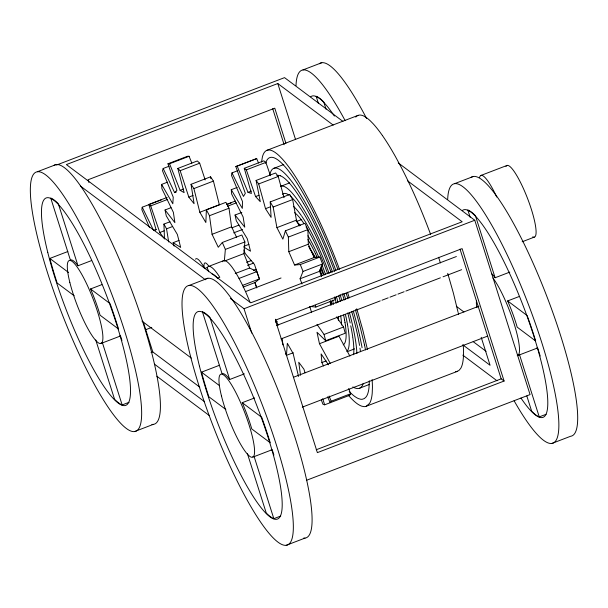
<?xml version="1.0" encoding="UTF-8"?>
<svg xmlns="http://www.w3.org/2000/svg" width="608" height="608" viewBox="0 0 608 608"><rect width="100%" height="100%" fill="white"/><g stroke="black" fill="none" stroke-linecap="round" stroke-linejoin="round"><path stroke-width="0.91" d="M338.398 320.72L338.42 319.861A58.771 11.316 69 0 0 338.413 318.63L338.398 317.984A59.067 11.377 69 0 0 338.306 316.38M236.626 237.356L231.58 226.822L229.011 208.225L225.902 202.335L206.386 209.821L205.854 222.536L199.812 212.253L193.906 188.579L191.041 184.308L210.566 176.822L213.431 181.093L219.336 204.767L199.812 212.253M293.276 352.731L286.482 355.338L287.326 343.3L293.155 353.522L298.513 376.451M222.323 242.486L225.355 249.409L224.344 261.106L243.869 253.62L244.88 241.923L241.84 235L222.323 242.486L218.272 247.266L212.055 234.3L209.486 215.711L206.386 209.821M261.539 162.07L262.428 156.818A133.266 25.665 69 0 1 262.671 155.967L263.234 154.44A132.894 25.597 69 0 1 265.947 150.845L266.426 150.556A132.362 25.49 69 0 1 270.362 150.161L271.008 150.328A131.716 25.369 69 0 1 273.06 151.179L274.52 152.03A132.217 25.468 69 0 1 275.28 152.54L276.845 153.725A131.412 25.308 69 0 1 279.323 155.906L281.937 158.574A130.621 25.156 69 0 1 282.842 159.57L283.754 160.611A130.766 25.186 69 0 1 290.51 169.328L291.521 170.764A130.203 25.08 69 0 1 298.84 182.081L299.919 183.867A129.086 24.86 69 0 1 300.998 185.691L303.172 189.453A129.945 25.027 69 0 1 304.266 191.391L309.791 201.605A129.192 24.882 69 0 1 312.01 205.914L314.23 210.338A129.192 24.882 69 0 1 315.339 212.587L318.66 219.503A128.638 24.776 69 0 1 326.283 236.375L327.355 238.853A128.083 24.67 69 0 1 334.605 256.515L335.608 259.076A127.566 24.571 69 0 1 339.5 269.314M353.651 354.768L353.674 354.487A97.12 18.704 69 0 0 353.833 348.779L353.666 345.435A98.245 18.924 69 0 0 353.575 344.25L353.339 341.78A97.987 18.871 69 0 0 352.853 337.828L352.822 337.6M161.348 199.88L142.219 207.214L141.831 209.608L149.576 227.643M237.933 170.612L231.99 172.892L231.488 175.416L242.463 201.468L242.349 208.384L231.26 189.704L237.204 187.424M269.648 175.302L269.891 174.23A114.038 21.964 69 0 1 270.089 173.485L270.818 171.524A113.666 21.888 69 0 1 272.802 168.895L273.205 168.629A113.08 21.782 69 0 1 276.511 168.12L277.05 168.241A112.252 21.622 69 0 1 287.82 176.662L288.61 177.582A111.492 21.47 69 0 1 294.409 185.166L295.275 186.413A110.983 21.371 69 0 1 297.031 189.02L298.809 191.778A111.15 21.409 69 0 1 299.714 193.215L303.369 199.295A110.458 21.272 69 0 1 308.986 209.38L309.928 211.158A109.858 21.158 69 0 1 311.813 214.806L313.705 218.546A109.858 21.158 69 0 1 314.655 220.453L318.417 228.296A109.356 21.06 69 0 1 323.973 240.601L324.885 242.698A108.847 20.961 69 0 1 327.575 249.067L335.912 270.355M265.62 163.294L265.78 162.777A125.18 24.107 69 0 1 266.038 162.04L266.623 160.725A124.959 24.069 69 0 1 269.359 157.799L269.83 157.594A124.442 23.97 69 0 1 273.714 157.677L274.345 157.905A123.956 23.872 69 0 1 276.336 158.901L277.757 159.828A124.123 23.91 69 0 1 278.487 160.375L280.007 161.614A123.652 23.811 69 0 1 282.386 163.856L284.901 166.554A122.527 23.598 69 0 1 285.768 167.55L286.642 168.591A122.869 23.666 69 0 1 293.094 177.186L294.052 178.592A122.314 23.56 69 0 1 300.998 189.582L302.016 191.315A121.456 23.393 69 0 1 303.042 193.07L305.094 196.696A122.064 23.507 69 0 1 306.136 198.565L311.334 208.362A121.456 23.393 69 0 1 313.409 212.458M321.503 276.511L319.595 271.29L322.574 263.963L319.823 257.078L314.093 257.526L308.317 244.218L307.891 229.604L304.927 223.326L285.403 230.812L282.864 239.149L276.921 227.628L273.136 207.032L270.218 201.917L289.742 194.438L292.661 199.546L296.438 220.142L299.41 225.902M169.123 166.212L163.18 168.492L162.488 170.749L173.234 197.167L172.816 203.786L161.622 184.422L167.565 182.142M301.978 283.989L300.071 278.776L303.05 271.442L300.299 264.564L294.568 265.012L288.792 251.704L288.367 237.09L285.403 230.812M348.658 388.565L350.656 393.733L331.132 401.219L330.205 402.747L327.575 396.872M350.656 393.733L349.729 395.261L324.664 404.814L322.947 404.267L321.313 399.95M346.849 351.492L347.16 351.158A84.717 16.317 69 0 0 348.05 349.615L348.24 349.144A85.242 16.416 69 0 0 349.114 344.835L349.174 344.075A85.751 16.515 69 0 0 349.174 337.881L349.114 336.87A86.298 16.621 69 0 0 348.217 328.943L348.126 328.312M163.18 168.492L174.625 192.652L176.943 190.365L167.968 163.765L187.492 156.279L189.088 156.271L191.816 163.134M243.109 287.113L254.995 282.553L259.494 278.897L256.819 271.616L249.645 267.999L243.869 253.62M343.208 344.827L343.748 344.447A76.882 14.805 69 0 0 344.66 343.307L344.858 342.935A77.284 14.881 69 0 0 345.846 339.446L345.929 338.823A77.786 14.98 69 0 0 346.119 333.587L346.089 332.72A78.318 15.086 69 0 0 345.473 325.865L345.397 325.318M455.597 371.693A142.014 27.352 69 0 0 456.798 371.541L458.918 370.492L460.651 368.478A142.477 27.444 69 0 0 461.692 366.328L461.989 365.492A143.131 27.565 69 0 0 463.342 357.998L463.539 352.473A143.754 27.687 69 0 0 463.311 346.089L463.228 344.934M37.384 171.737L56.156 164.54M302.989 69.912L321.769 62.708M56.453 165.08L284.536 77.634L342.897 121.387M333.176 125.066L277.788 83.532L66.394 164.578L250.777 302.822L462.171 221.776L407.542 180.812M167.968 163.765L169.564 163.757L189.088 156.271M169.564 163.757L180.135 190.35L184.125 192.622L177.81 168.439L197.334 160.953L199.675 163.195L205.162 179.93M177.81 168.439L180.15 170.681L199.675 163.195M266.92 150.328L358.028 115.398M231.99 172.892L243.458 196.422L245.32 193.359L235.828 166.584L256.69 158.597L258.499 162.974M235.828 166.584L256.69 158.597M180.135 190.35L183.532 189.05M174.625 192.652L176.32 192.006M156.279 229.581L153.672 230.584L156.043 229.596L148.838 204.448L167.101 197.448M237.166 166.083L248.003 192.364L251.446 193.443L244.279 168.31L263.804 160.824L265.871 162.397L270.484 175.742M193.906 188.579L213.431 181.093M148.838 204.448L150.708 205.899L167.23 199.568M244.279 168.31L246.346 169.875L265.871 162.397M180.15 170.681L188.814 197.106L193.055 195.48M179.064 240.396L173.12 242.676L180.667 247.41L177.346 234.437L166.273 215.87L165.049 209.98L170.992 207.7M273.623 168.408L283.784 164.51M74.176 295.777L57.16 283.024A111.059 21.386 69 0 1 49.826 258.438L67.868 251.522M246.346 169.875L255.573 196.582L260.3 201.696L256.097 180.447L275.614 172.968L278.221 176.464L284.058 197.668M256.097 180.447L258.696 183.943L278.221 176.464M164.51 239.012L163.917 224.094L170.004 221.76M248.003 192.364L251.393 191.064M226.548 204.432L235.364 201.05M226.982 204.493L231.39 202.798M168.697 241.946L166.546 228.836L172.634 226.503M227.529 206.226L236.345 202.844M150.708 205.899L159.775 232.499L164.122 230.835M280.759 186.299L289.606 182.909M255.573 196.582L258.97 195.274M77.999 265.78L58.315 203.726A111.059 21.386 69 0 0 50.722 198.018L70.399 260.049A44.422 8.558 69 0 1 77.999 265.78L91.542 260.589M209.486 215.711L229.011 208.225M243.778 247.061L250.526 251.195L247.258 238.678L236.299 220.757L235.053 215.027L241.847 212.42M258.696 183.943L265.506 208.688L270.598 206.743M273.136 207.032L292.661 199.546M212.055 234.3L231.58 226.822M231.929 227.795L238.982 225.089M233.677 232.872L242.493 229.49M90.546 288.967L110.033 303.582A111.059 21.386 69 0 1 118.575 329.072L100.084 315.21A44.422 8.558 69 0 0 90.546 288.967L101.825 284.643M276.921 227.628L296.438 220.142M296.202 221.624L301.72 219.503M225.355 249.409L244.88 241.923M243.876 246.278L248.968 244.325M204.85 268.447L207.244 267.528A50.996 9.819 69 0 1 219.8 277.271L217.406 278.183M288.367 237.09L307.891 229.604M246.597 262.375L251.005 260.688M189.058 285.456L207.837 278.259M454.67 183.631L473.45 176.434M481.08 175.385L507.118 165.406M247.555 265.407L253.726 263.036M288.792 251.704L308.317 244.218M235.22 273.532L249.645 267.999M253.475 270.279L256.12 269.26M238.997 278.449L256.819 271.616M294.568 265.012L314.093 257.526M242.516 285.403L259.494 278.897M300.299 264.564L319.823 257.078M101.072 342.988A44.422 8.558 69 0 0 102.463 342.897L120.513 335.981L121.942 340.472M145.578 329.749L151.764 327.378M245.609 291.566L281.04 277.978M303.05 271.442L322.574 263.963M300.071 278.776L319.595 271.29M230.386 298.49L244.028 308.72L474.764 220.256L530.062 394.584L306.402 480.335M151.042 352.617L152.798 351.941L199.819 387.19M275.515 322.035L277.218 321.381M310.627 306.531L315.871 307.048L335.388 299.562L334.529 296.978M276.693 325.417L456.38 256.53M522.166 241.771L534.31 237.112M281.078 338.899L380.22 300.892M381.991 300.215L388.185 297.844M389.956 297.16L396.15 294.789M397.921 294.105L404.115 291.734M405.886 291.057L440.405 277.818M443.065 276.8L461.654 269.678M225.857 409.503L208.84 396.743A111.059 21.386 69 0 1 201.499 372.164L219.549 365.241M95.745 339.94L114.562 399.274A111.059 21.386 69 0 0 122.147 404.951L129.025 402.314M316.988 324.383L324.056 334.468L343.581 326.982L345.215 333.245L325.69 340.723L316.988 332.249L319.466 343.718L330.364 363.584M319.466 343.718L338.99 336.232L349.889 356.098M229.68 379.498L209.996 317.444A111.059 21.386 69 0 0 202.403 311.737L222.08 373.768A44.422 8.558 69 0 1 229.68 379.498L244.348 373.874M491.697 273.752A44.422 8.558 69 0 1 495.11 277.742L509.778 272.118M134.55 431.566A138.822 26.737 69 0 0 85.112 233.206A138.822 26.737 69 0 0 38.236 240.19A138.822 26.737 69 0 0 134.55 431.566L153.33 424.369M347.48 351.591L354.563 348.878M323.464 365.955L321.898 362.535L326.139 360.909M293.634 377.203L478.975 306.151M242.22 402.694L261.714 417.308A111.059 21.386 69 0 1 270.256 442.791L251.765 428.929A44.422 8.558 69 0 0 242.22 402.694L254.63 397.936M507.65 300.93L527.144 315.544A111.059 21.386 69 0 1 535.686 341.035L517.195 327.172A44.422 8.558 69 0 0 507.65 300.93L518.936 296.605M302.267 407.155L487.608 336.102M359.602 388.208L369.33 384.476M348.566 395.489L349.068 396.059A140.995 27.155 69 0 0 355.528 402.435L356.311 403.058A141.223 27.2 69 0 0 358.036 404.297L359.617 405.232A141.436 27.238 69 0 0 361.828 406.197L363.858 406.608A142.014 27.352 69 0 0 365.689 406.471L457.634 371.26M252.753 456.707A44.422 8.558 69 0 0 254.144 456.616L272.194 449.7A44.422 8.558 69 0 1 271.191 449.859M517.773 354.814A44.422 8.558 69 0 0 519.574 354.859L537.624 347.936L540.193 356.03M316.221 449.76L501.174 378.852L504.093 381.041L317.376 452.626L275.371 320.203L462.088 248.619L504.093 381.041M247.426 453.659L266.243 513A111.059 21.386 69 0 0 273.828 518.67L280.706 516.04M526.824 395.952L531.673 411.236A111.059 21.386 69 0 0 539.258 416.913L546.136 414.276M286.231 545.292A138.822 26.737 69 0 0 236.793 346.925A138.822 26.737 69 0 0 189.916 353.909A138.822 26.737 69 0 0 286.231 545.292L305.011 538.088M551.836 443.46L570.616 436.263A138.822 26.737 69 0 0 546.676 295.944A138.822 26.737 69 0 0 471.025 177.452M208.59 266.433L223.85 260.596M366.252 406.296L369.542 403.4A142.477 27.444 69 0 0 370.584 401.257L370.88 400.421A143.131 27.565 69 0 0 372.233 392.928L372.43 387.402A143.754 27.687 69 0 0 372.202 381.018L372.096 379.582M280.394 175.796L279.862 175.621A105.192 20.262 69 0 0 276.891 175.537M289.134 195.168L288.884 194.993A85.5 16.469 69 0 0 286.991 193.914L286.55 193.732A84.998 16.37 69 0 0 286.125 193.595L285.296 193.42A86.002 16.56 69 0 0 283.814 193.519L283.503 193.625A86.359 16.629 69 0 0 282.462 194.294M398.217 162.868L474.764 220.256M456.342 306.31L463.927 311.995M473.206 341.673L486.096 351.333M462.779 344.812L490.078 365.279L481.209 337.326M462.84 355.14L496.987 380.745M80.324 185.98L205.375 279.741M142.006 321.13L191.3 358.089M49.826 258.438L68.567 272.49M201.499 372.164L219.496 385.647M154.508 364.177L204.554 401.706M156.849 376.223L209.144 415.431M293.36 206.317L293.998 206.872A73.424 14.144 69 0 1 296.94 209.897L297.456 210.505A72.93 14.045 69 0 1 299.052 212.488L300.147 213.948A73.515 14.159 69 0 1 300.702 214.715L301.31 215.582M235.053 215.027L244.781 227.202L243.132 217.033L231.648 194.028L231.26 189.704M188.814 197.106L194.089 203.703L191.041 184.308M165.049 209.98L174.899 222.65L173.379 212.352L161.903 188.7L161.622 184.422M159.775 232.499L163.985 238.29M382.303 135.371L381.619 134.398A130.766 25.186 69 0 0 374.862 125.681L373.95 124.64A130.621 25.156 69 0 0 373.046 123.644L370.432 120.977A131.412 25.308 69 0 0 367.954 118.796L366.388 117.61A132.217 25.468 69 0 0 365.628 117.101L364.169 116.25A131.716 25.369 69 0 0 362.117 115.398L361.471 115.231A132.362 25.49 69 0 0 357.534 115.634L357.056 115.915A132.894 25.597 69 0 0 356.455 116.386M336.513 316.897L343.581 326.982M382.47 135.607L382.63 135.835A130.203 25.08 69 0 1 389.948 147.151L391.028 148.937A129.086 24.86 69 0 1 392.107 150.761L394.28 154.523A129.945 25.027 69 0 1 395.375 156.461L400.9 166.676A129.192 24.882 69 0 1 403.119 170.985L405.338 175.408A129.192 24.882 69 0 1 406.448 177.658L409.769 184.574A128.638 24.776 69 0 1 417.392 201.446L418.464 203.923A128.083 24.67 69 0 1 425.714 221.586L426.717 224.147A127.566 24.571 69 0 1 430.608 234.384M301.781 216.266L301.834 216.334A72.36 13.938 69 0 1 305.93 222.756L306.523 223.759A71.873 13.84 69 0 1 308.34 226.913L310.171 230.242A71.98 13.862 69 0 1 310.779 231.382L311.395 232.552A71.303 13.733 69 0 1 315.689 241.133L316.304 242.41A70.794 13.634 69 0 1 319.314 248.991L322.255 255.793A70.186 13.52 69 0 1 325.63 264.138L326.177 265.544A69.684 13.422 69 0 1 329.133 273.486M328.487 364.815L321.115 353.894L321.898 362.535M303.787 223.334L303.27 222.574A65.307 12.578 69 0 0 302.761 221.829L301.766 220.415A65.094 12.54 69 0 0 300.299 218.477L299.82 217.877A65.398 12.593 69 0 0 297.092 214.814L295.42 213.294A66.128 12.738 69 0 0 294.629 212.701M265.506 208.688L271.092 217.398L270.218 201.917M309.768 248.36L309.996 248.748M310.05 248.824L310.186 249.06A33.083 6.369 69 0 1 310.468 249.531L310.49 249.576M308.499 236.664L308.385 236.474A52.455 10.1 69 0 0 307.952 235.737M303.658 203.657L301.948 200.8A103.132 19.859 69 0 0 301.104 199.416L299.425 196.749A103.231 19.882 69 0 0 297.776 194.218L296.962 193.01A103.55 19.942 69 0 0 291.475 185.554L290.723 184.642A104.333 20.094 69 0 0 280.394 175.803M303.726 203.779L305.383 206.636A102.494 19.737 69 0 1 310.62 216.258L311.494 217.945A102.136 19.669 69 0 1 313.257 221.403L315.012 224.952A101.886 19.623 69 0 1 315.886 226.754L319.375 234.156A101.407 19.532 69 0 1 324.505 245.708L325.341 247.676A101.095 19.471 69 0 1 327.818 253.635L334.696 271.426M308.758 237.097L308.826 237.226A52.569 10.123 69 0 1 311.957 242.896L312.406 243.762A52.106 10.032 69 0 1 314.199 247.319L315.096 249.158A51.627 9.941 69 0 1 315.544 250.093L315.985 251.043A51.505 9.918 69 0 1 318.896 257.511M309.586 242.387L309.837 242.82M309.958 243.04L310.027 243.154A44.232 8.52 69 0 1 310.407 243.823L310.437 243.884M310.718 244.393L310.787 244.507A44.506 8.573 69 0 1 313.47 249.607L313.5 249.668M163.917 224.094L166.546 228.836M312.839 253.84L312.74 253.658A33.341 6.422 69 0 0 310.749 250.025M285.631 353.689L286.482 355.338M313.424 212.481L315.514 216.706A121.159 23.332 69 0 1 316.555 218.857L319.664 225.431A120.703 23.248 69 0 1 326.785 241.437L327.78 243.785A120.156 23.142 69 0 1 334.529 260.452L335.456 262.854A119.768 23.066 69 0 1 337.873 269.276M142.219 207.214L153.262 229.748M315.377 253.528L316.13 255.14A43.388 8.36 69 0 1 316.51 255.96L316.631 256.234M275.454 319.223L278.221 325.082M316.692 256.371L316.882 256.789A43.457 8.368 69 0 1 317.254 257.617M329.133 396.051L331.132 401.219M255.117 283.374L256.394 286.854M332.591 272.095L331.155 268.212A89.034 17.146 69 0 0 329.11 262.854L328.411 261.068A88.928 17.13 69 0 0 327.712 259.289L325.554 253.969A89.558 17.244 69 0 0 323.342 248.71L322.597 246.977A90.09 17.351 69 0 0 317.262 235.144L316.487 233.518A90.592 17.45 69 0 0 311.038 222.574L308.704 218.188A91.139 17.556 69 0 0 304.859 211.371L301.834 206.393A91.238 17.571 69 0 0 301.097 205.223L299.63 202.966A91.656 17.655 69 0 0 298.178 200.838L297.472 199.819A92.234 17.761 69 0 0 292.699 193.648L292.053 192.903A92.781 17.868 69 0 0 287.804 188.754L287.242 188.313A92.857 17.883 69 0 0 286.695 187.91L285.631 187.218A93.328 17.974 69 0 0 283.662 186.322L283.206 186.192A93.123 17.936 69 0 0 282.766 186.109L281.99 186.063A93.83 18.073 69 0 0 280.638 186.344M331.056 272.293L330.752 271.48A81.236 15.648 69 0 0 328.928 266.578L328.305 264.944A80.796 15.557 69 0 0 327.674 263.31L325.736 258.43A81.753 15.747 69 0 0 323.752 253.589L323.076 251.993A82.133 15.816 69 0 0 318.242 241.034L317.536 239.522A82.62 15.914 69 0 0 312.558 229.292L310.422 225.18A83.235 16.028 69 0 0 306.88 218.728L304.091 213.986A83.296 16.044 69 0 0 303.4 212.868L302.039 210.702A83.927 16.165 69 0 0 300.694 208.65L300.033 207.67A84.307 16.234 69 0 0 295.572 201.62L294.964 200.883A84.846 16.34 69 0 0 290.951 196.65L290.419 196.186A84.717 16.317 69 0 0 290.244 196.034M325.531 274.52L325.356 274.026A50.418 9.713 69 0 0 322.734 266.92L322.339 265.901A50.76 9.774 69 0 0 321.944 264.883M321.343 273.866L321.358 273.919A31.145 5.996 69 0 0 319.831 269.678M321.526 274.39L321.556 274.489A30.613 5.898 69 0 1 321.974 275.728M315.294 305.322L315.871 307.048M259.076 278.236L254.494 264.48L245.016 253.247L244.021 249.926M254.995 282.553L256.789 287.949M322.704 398.688L324.664 404.814M495.11 277.742L475.426 215.688A111.059 21.386 69 0 0 467.833 209.98L470.113 217.17M519.574 354.859L539.258 416.913M460.02 249.128L501.174 378.852M326.025 109.159L323.745 101.962A111.059 21.386 69 0 0 316.152 96.262L318.432 103.451M277.788 83.532L295.556 139.536M285.927 143.321L274.778 108.186L88.061 179.77L88.92 182.476M272.718 108.695L284.149 144.734M244.028 308.72L251.765 333.108M272.483 450.596L273.904 455.096M207.244 267.528L208.59 271.746M254.144 456.616L273.828 518.67M143.366 322.187L152.798 351.941M102.463 342.897L122.147 404.951M440.397 262.899L439.409 259.798A127.034 24.464 69 0 0 438.596 257.29M349.288 297.829L348.3 294.728A127.034 24.464 69 0 0 347.487 292.22M305.064 372.81L303.947 369.223L298.741 362.231L300.534 375.235M347.928 298.771L347.145 296.256A119.016 22.922 69 0 0 346.142 293.14M447.731 273.342L453.378 293.056L457.93 311.691M356.767 308.735L362.733 329.749L367.437 349.448M330.068 301.614L331.132 305.155M309.753 306.44L311.608 312.641M355.368 309.662L359.64 324.786M173.12 242.676L174.146 246.134M336.596 297.107L336.513 296.795A67.914 13.08 69 0 0 336.399 296.37M349.38 312.352L349.463 312.672A106.613 20.535 69 0 1 350.953 318.44L351.865 322.172A106.864 20.581 69 0 1 352.29 324.003L353.096 327.59A106.088 20.429 69 0 1 355.323 339.241L355.566 340.784A105.762 20.368 69 0 1 356.182 345.215L356.501 347.989A106.377 20.49 69 0 1 356.63 349.326L356.896 353.111A105.07 20.239 69 0 1 356.911 353.506M359.693 324.968L364.504 344.911M336.794 297.836L336.855 298.049A68.088 13.11 69 0 1 337.995 302.533M324.056 334.468L325.69 340.723M334.909 297.464L334.955 297.646A60.108 11.575 69 0 1 336.247 303.187M345.511 314.853L345.739 315.841M359.617 335.578L359.381 334.529A125.955 24.259 69 0 0 355.49 318.919L354.852 316.586A126.517 24.366 69 0 0 353.294 311.053M359.662 335.753L359.86 336.65A125.408 24.153 69 0 1 360.742 340.792L361.54 344.797A124.891 24.054 69 0 1 361.904 346.75L362.087 347.715M345.846 316.327L346.005 317.057M350.14 322.97L350.079 322.696A98.83 19.038 69 0 0 349.706 321.039L348.916 317.642A98.83 19.038 69 0 0 347.761 312.976M458.113 312.512L458.204 312.922M346.112 317.536L346.264 318.258A86.868 16.728 69 0 1 346.849 321.077M458.371 313.72L458.546 314.518M364.542 345.101L365.537 349.927M343.604 314.997L343.695 315.423M350.748 325.812L350.77 325.941A98.162 18.909 69 0 1 352.655 336.444L352.762 337.151M343.778 315.848L343.908 316.487A79.07 15.23 69 0 1 344.386 318.972L344.455 319.375M358.477 339.538L358.355 338.914A117.709 22.671 69 0 0 357.572 335.114L357.154 333.161A118.066 22.739 69 0 0 353.666 318.744L353.096 316.578A118.621 22.846 69 0 0 351.682 311.456M346.94 321.541L347.366 323.798M358.591 340.161L359.047 342.593A116.979 22.526 69 0 1 359.366 344.379L359.541 345.412M347.449 324.246L347.525 324.687M344.531 319.785L344.637 320.378M344.706 320.773L344.994 322.529M347.996 327.484L347.822 326.42A87.187 16.796 69 0 0 347.601 325.12M210.566 176.822L210.854 178.668M359.982 348.133L360.065 348.696M340.685 315.833L340.693 315.917A67.032 12.912 69 0 1 341.415 322.126L341.468 322.916A66.553 12.821 69 0 1 341.536 324.429L341.552 325.029M360.149 349.258L360.498 351.72M333.283 303.59L333.328 303.924A48.1 9.264 69 0 1 333.397 304.372M345.352 324.961L345.169 323.669A79.07 15.23 69 0 0 344.994 322.536M282.165 338.337L282.948 344.896M205.42 279.277A138.822 26.737 69 0 1 282.31 401.022A138.822 26.737 69 0 1 303.59 538.133M447.686 199.356A138.822 26.737 69 0 1 501.144 242.615A138.822 26.737 69 0 1 558.486 416.503A138.822 26.737 69 0 1 514.117 400.786M462.452 210.429A111.059 21.386 69 0 1 534.721 338.907A111.059 21.386 69 0 1 520.972 398.058M537.624 347.936A44.422 8.558 69 0 1 536.621 348.103M492.906 277.947A44.422 8.558 69 0 1 514.224 324.117A44.422 8.558 69 0 1 517.241 355.718M319.352 63.734A138.822 26.737 69 0 1 366.594 118.492M296.005 85.629A138.822 26.737 69 0 1 345.162 120.665M310.772 96.71A111.059 21.386 69 0 1 334.377 116.09M53.74 165.558A138.822 26.737 69 0 1 130.636 287.303A138.822 26.737 69 0 1 151.916 424.407M120.513 335.981A44.422 8.558 69 0 1 119.51 336.14M476.976 307.686A22.192 4.271 69 0 1 476.611 300.519M309.92 248.908A36.936 7.114 69 0 1 315.157 257.176M320.462 268.006A36.936 7.114 69 0 1 322.962 273.927M331.383 301.507A36.936 7.114 69 0 1 331.801 304.084M222.399 261.744A50.996 9.819 69 0 1 249.873 301.91M212.154 274.018A42.834 8.254 69 0 1 217.2 277.962M479.575 177.574A38.357 7.387 69 0 1 496.713 197.022M505.97 166.501A38.357 7.387 69 0 1 527.797 199.105A38.357 7.387 69 0 1 532.73 236.854M330.699 304.942A39.11 7.532 69 0 0 330.714 304.304L330.722 303.932A39.908 7.684 69 0 0 330.714 303.476L330.684 302.586A38.927 7.494 69 0 0 330.653 302.123L330.577 301.142A40.204 7.744 69 0 0 330.524 300.633M324.094 275.029A42.385 8.162 69 0 0 322.46 270.454L322.141 269.587A42.507 8.185 69 0 0 321.814 268.728L321.153 266.996A43.077 8.299 69 0 0 321.039 266.707M313.827 250.329A44.232 8.52 69 0 1 315.354 253.49M307.891 239.59A45.167 8.702 69 0 1 309.267 241.847M327.598 273.699A61.674 11.879 69 0 0 325.926 269.131L325.455 267.877A62.138 11.97 69 0 0 322.521 260.414L319.945 254.281A62.92 12.114 69 0 0 317.285 248.315L316.745 247.144A63.346 12.198 69 0 0 312.93 239.278L312.375 238.207A63.756 12.282 69 0 0 311.828 237.15L310.186 234.065A64.06 12.335 69 0 0 308.552 231.131L308.013 230.189A64.387 12.403 69 0 0 306.052 226.883M338.785 295.883A80.005 15.405 69 0 1 340.32 301.37M344.196 300.078A99.248 19.114 69 0 0 343.436 297.532L342.851 295.602A99.773 19.213 69 0 0 342.251 293.664M349.205 391.484A133.068 25.627 69 0 0 352.382 394.539L353.202 395.246A133.106 25.635 69 0 0 354.806 396.484L356.341 397.503A133.661 25.741 69 0 0 358.5 398.612L360.491 399.198A134.079 25.825 69 0 0 362.292 399.266L364.39 398.544L366.138 396.895A134.756 25.954 69 0 0 367.202 395.056L367.513 394.326A135.25 26.053 69 0 0 368.988 387.676L369.284 382.69A135.964 26.182 69 0 0 369.292 380.836M313.029 254.205A32.794 6.316 69 0 1 314.64 257.45M308.53 246.422A33.858 6.521 69 0 1 309.35 247.692M332.698 300.109A48.26 9.295 69 0 1 333.23 303.24M300.36 225.249A54.188 10.435 69 0 0 298.847 223.828L298.513 223.554A54.75 10.541 69 0 0 297.054 222.596M340.092 294.584A87.924 16.933 69 0 1 341.886 300.724M345.625 299.22A107.19 20.642 69 0 0 344.774 296.453L344.12 294.356A107.73 20.748 69 0 0 343.9 293.649M352.838 386.931A122.2 23.537 69 0 0 355.232 388.102L357.01 388.542A122.672 23.628 69 0 0 357.572 388.58L358.621 388.497A122.725 23.636 69 0 0 360.058 387.988L360.498 387.706A122.831 23.659 69 0 0 360.916 387.372L362.041 386.065A123.295 23.75 69 0 0 362.976 384.286L363.242 383.587A123.766 23.841 69 0 0 363.326 383.344M355.756 117.116A132.894 25.597 69 0 1 356.03 116.804M195.518 259.175A28.409 5.472 69 0 1 204.349 267.946M204.09 267.68A21.31 4.104 69 0 1 208.59 265.878M199.462 366.198A111.059 21.386 69 0 0 276.511 519.308A111.059 21.386 69 0 0 236.96 360.612A111.059 21.386 69 0 0 199.462 366.198M221.487 396.044A44.422 8.558 69 0 0 252.312 457.284A44.422 8.558 69 0 0 236.489 393.809A44.422 8.558 69 0 0 221.487 396.044M47.781 252.48A111.059 21.386 69 0 0 124.838 405.589A111.059 21.386 69 0 0 85.28 246.894A111.059 21.386 69 0 0 47.781 252.48M69.814 282.325A44.422 8.558 69 0 0 100.632 343.566A44.422 8.558 69 0 0 84.808 280.09A44.422 8.558 69 0 0 69.814 282.325"/></g></svg>
